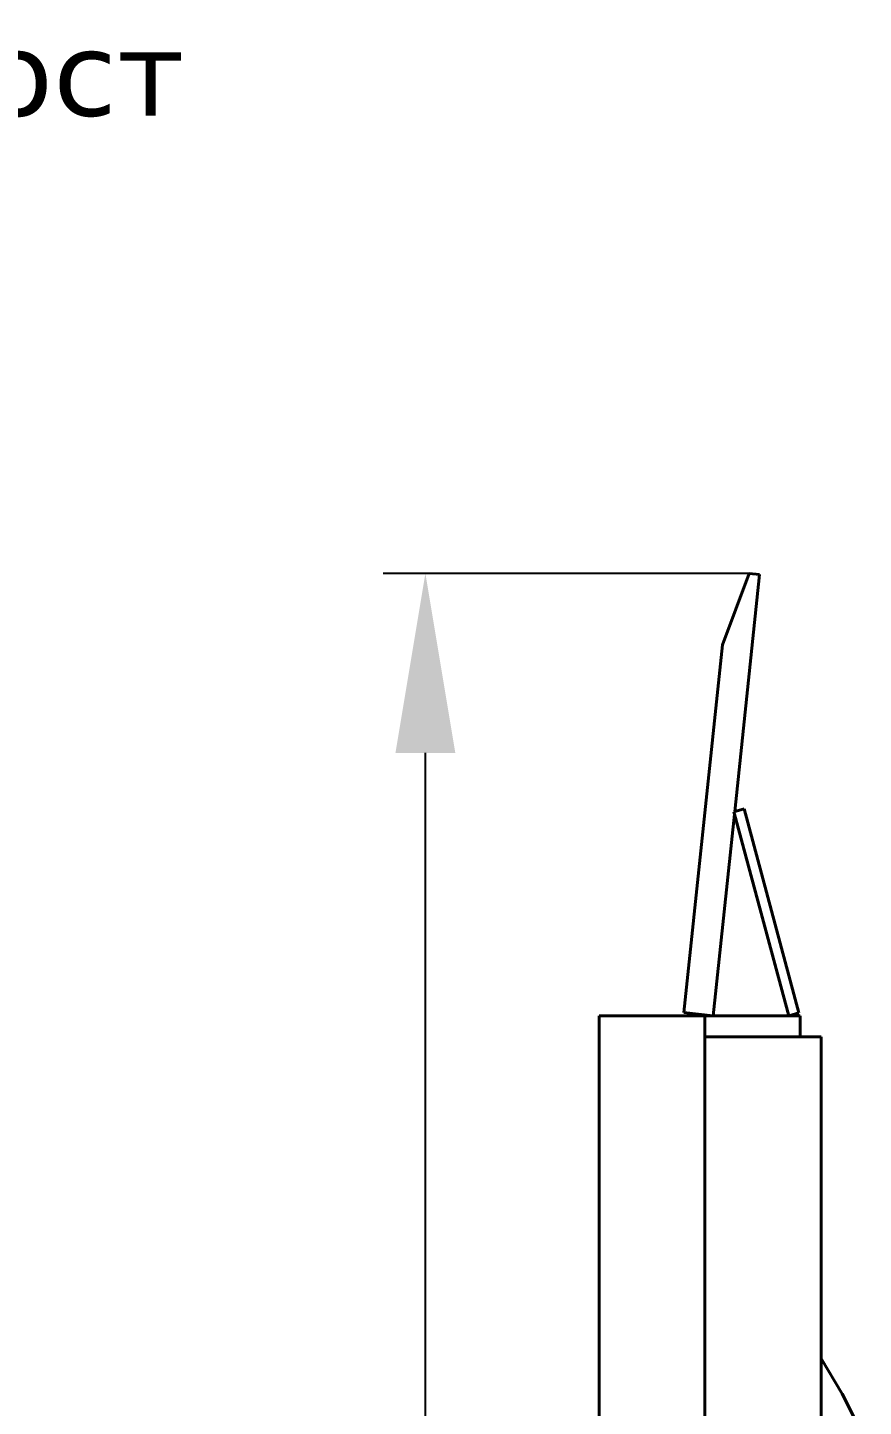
# Model space of a CAD drawing. Header units: millimetres. Extents: x 30271 to 35001, y 5679 to 9007.
# Drawn here: x 31543 to 31939, y 8354 to 9007 of the extents above; entities that cross this region are included whole.
import ezdxf

# ---------------------------------------------------------------- set-up
doc = ezdxf.new("R2010")
doc.units = ezdxf.units.MM
doc.linetypes.add('K5LT_BASIC', pattern=[0])
doc.layers.add('0 VIEW0', color=7, linetype='Continuous')
doc.layers.add('0 VIEW4', color=7, linetype='Continuous')
doc.styles.get("Standard").update_dxf_attribs({"font": 'verdana.TTF'})
doc.dimstyles.new('ISO-25', dxfattribs={"dimtxt": 80, "dimasz": 85, "dimexe": 20, "dimexo": 0, "dimgap": 20, "dimtad": 1, "dimtxsty": 'Standard', "dimcen": 2.5, "dimadec": 0, "dimazin": 0, "dimtfac": 1, "dimtmove": 0, "dimatfit": 3, "dimfxl": 0, "dimarcsym": 0})

# ---------------------------------------------------------------- blocks, each defined once
blk = doc.blocks.new('*D390')
at = {"layer": '0 VIEW4', "color": 0, "lineweight": -2}
for p, q in [((31884.63, 8748.66), (31711.42, 8748.66)), ((31731.42, 7835.28), (31731.42, 8663.66)), ((31843.73, 7750.28), (31711.42, 7750.28))]:
    blk.add_line(p, q, dxfattribs=at)
at = {"layer": '0 VIEW4', "color": 0}
for points in [[(31745.58, 8663.66), (31717.25, 8663.66), (31731.42, 8748.66)], [(31717.25, 7835.28), (31745.58, 7835.28), (31731.42, 7750.28)]]:
    blk.add_solid(points, dxfattribs=at)
at = {"layer": 'Defpoints', "color": 0}
for p in [(31731.42, 8748.66), (31884.63, 8748.66), (31843.73, 7750.28)]:
    blk.add_point(p, dxfattribs=at)
at = {"layer": '0 VIEW4', "color": 0, "linetype": 'K5LT_BASIC', "lineweight": 0, "ltscale": 100, "insert": (31691.42, 8249.47), "char_height": 40, "attachment_point": 5, "rotation": 90}
blk.add_mtext('L', dxfattribs=at)

msp = doc.modelspace()

# ---------------------------------------------------------------- linework, layer by layer
at = {"layer": '0 VIEW0', "color": 5, "linetype": 'K5LT_BASIC', "lineweight": 40}
for p, q in [((31884.627, 8748.656), (31872.018, 8714.788)), ((31877.809, 8635.954), (31889.6, 8748.133)), ((31889.6, 8748.133), (31884.627, 8748.656)), ((31872.018, 8714.788), (31853.726, 8540.747)), ((31877.392, 8635.841), (31882.22, 8637.142)), ((31877.392, 8635.841), (31903.404, 8539.284)), ((31882.22, 8637.142), (31908.232, 8540.584)), ((31867.649, 8539.284), (31877.684, 8634.758)), ((31877.684, 8634.758), (31903.404, 8539.284)), ((31813.726, 8539.284), (31863.726, 8539.284)), ((31813.726, 7829.284), (31813.726, 8539.284)), ((31853.726, 8540.747), (31867.649, 8539.284)), ((31863.726, 8539.284), (31863.726, 7829.284)), ((31863.726, 8539.284), (31908.726, 8539.284)), ((31903.404, 8539.284), (31867.649, 8539.284)), ((31903.404, 8539.284), (31908.232, 8540.584)), ((31908.726, 8529.284), (31908.726, 8539.284)), ((31863.726, 8529.284), (31908.726, 8529.284)), ((31916.726, 8529.284), (31863.726, 8529.284)), ((31918.726, 8529.284), (31916.726, 8529.284)), ((31918.726, 8529.284), (31918.726, 7829.284)), ((31918.726, 8376.95), (31918.726, 8529.284)), ((31928.726, 8360.284), (31918.726, 8376.95)), ((31938.726, 8340.284), (31928.726, 8360.284))]:
    msp.add_line(p, q, dxfattribs=at)

# ---------------------------------------------------------------- texts
at = {"layer": '0 VIEW4', "color": 7, "lineweight": 0}
msp.add_text('Стационарный откидной мост ', height=40, dxfattribs=at).set_placement((30738.347, 8965.337))

# ---------------------------------------------------------------- dimensions: what is measured, and where the dimension line sits
dim = msp.add_linear_dim(base=(31731.416, 8748.656), p1=(31843.726, 7750.284), p2=(31884.627, 8748.656), angle=90, text='L', dimstyle='ISO-25', override={"dimtxt": 40}, dxfattribs=at)
dim.commit()
dim.dimension.update_dxf_attribs({"geometry": '*D390', "text_midpoint": (31691.416, 8249.47)})

doc.saveas('drawing.dxf')
